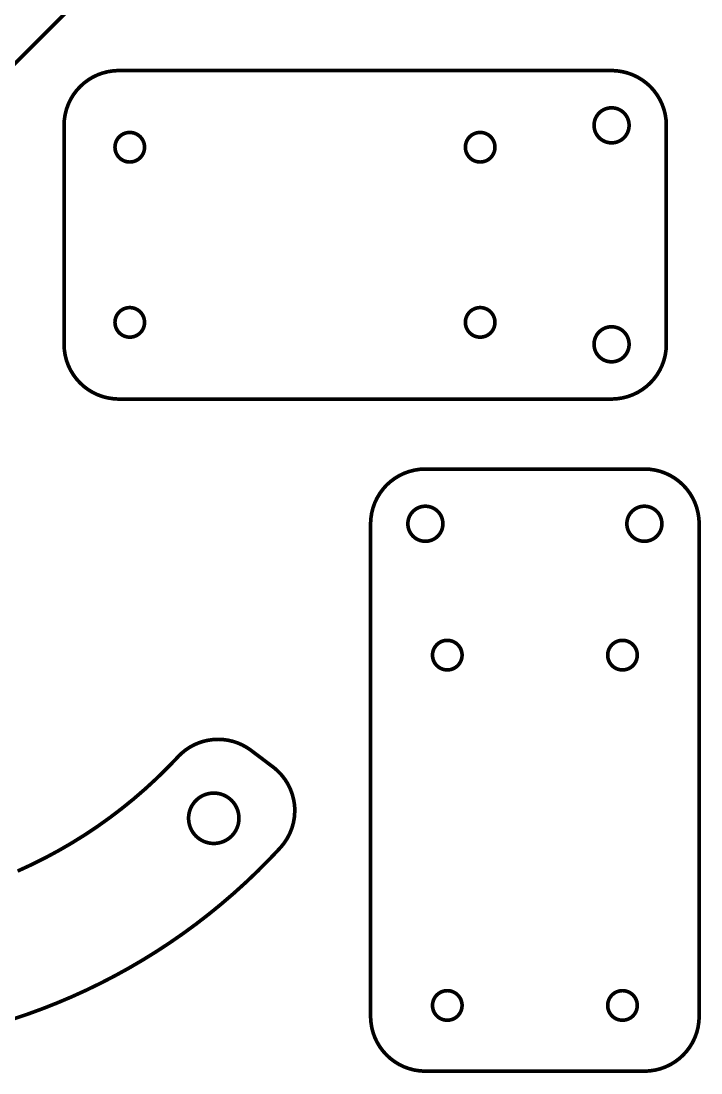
# Model space of a CAD drawing. Extents: x 0 to 130, y 0 to 178.
# Drawn here: x 62.1 to 124.2, y 0 to 96.1 of the extents above; entities that cross this region are included whole.
import ezdxf

# ---------------------------------------------------------------- set-up
doc = ezdxf.new("R2010")
doc.units = 0
doc.layers.get('0').update_dxf_attribs({"linetype": 'CONTINUOUS'})

msp = doc.modelspace()

# ---------------------------------------------------------------- linework, layer by layer
at = {"color": 0, "const_width": 0.33333}
for points in [[(58.7024, 89.381), (83.7024, 114.381)], [(61.7954, 18.4511), (63.0596, 19.0335), (64.3039, 19.6547), (65.5272, 20.3139), (66.7289, 21.0107), (67.9079, 21.7444), (69.0635, 22.5146), (70.1947, 23.3207), (71.3007, 24.1621), (72.3807, 25.0382), (73.4338, 25.9486), (74.4592, 26.8926), (75.4558, 27.8697), (76.1853, 28.6233), (76.4231, 28.8794), (76.504, 28.9665), (76.7632, 29.2129), (77.1272, 29.5081), (77.5122, 29.7646), (77.9151, 29.9821), (78.3332, 30.1606), (78.7635, 30.2996), (79.2032, 30.399), (79.6493, 30.4586), (80.0989, 30.4779), (80.5492, 30.4568), (80.9971, 30.395), (81.44, 30.2924), (81.8747, 30.1485), (82.2985, 29.9632), (82.7085, 29.7361), (83.0067, 29.5389), (83.1017, 29.4672), (85.1061, 27.9528), (85.2108, 27.8736), (85.5083, 27.6143), (85.8699, 27.2387), (86.1889, 26.8299), (86.4631, 26.3911), (86.6906, 25.9265), (86.8692, 25.4396), (86.9969, 24.9342), (87.0599, 24.5446), (87.0717, 24.4139), (87.0835, 24.2832), (87.0915, 23.8886), (87.0565, 23.3685), (86.9682, 22.8574), (86.8278, 22.3594), (86.6368, 21.8788), (86.3964, 21.4192), (86.1081, 20.9849), (85.8619, 20.6762), (85.7732, 20.5796), (85.5206, 20.3049), (84.7483, 19.4936), (83.6983, 18.4376), (82.6236, 17.4118), (81.525, 16.4165), (80.4033, 15.4521), (79.259, 14.5187), (78.0928, 13.6168), (76.9054, 12.7467), (75.6975, 11.9085), (74.4697, 11.1027), (73.2228, 10.3295), (71.9574, 9.58925), (70.6742, 8.88222), (69.3738, 8.20865), (68.0569, 7.5689), (66.7243, 6.96326), (65.3767, 6.39204), (64.0144, 5.85553), (62.6386, 5.35394), (61.2496, 4.88769)]]:
    msp.add_lwpolyline(points, dxfattribs=at)
at = {"color": 0}
for points in [[(58.7024, 89.381), (83.7024, 114.381)], [(61.7954, 18.4511), (63.0596, 19.0335), (64.3039, 19.6547), (65.5272, 20.3139), (66.7289, 21.0107), (67.9079, 21.7444), (69.0635, 22.5146), (70.1947, 23.3207), (71.3007, 24.1621), (72.3807, 25.0382), (73.4338, 25.9486), (74.4592, 26.8926), (75.4558, 27.8697), (76.1853, 28.6233), (76.4231, 28.8794), (76.504, 28.9665), (76.7632, 29.2129), (77.1272, 29.5081), (77.5122, 29.7646), (77.9151, 29.9821), (78.3332, 30.1606), (78.7635, 30.2996), (79.2032, 30.399), (79.6493, 30.4586), (80.0989, 30.4779), (80.5492, 30.4568), (80.9971, 30.395), (81.44, 30.2924), (81.8747, 30.1485), (82.2985, 29.9632), (82.7085, 29.7361), (83.0067, 29.5389), (83.1017, 29.4672), (85.1061, 27.9528), (85.2108, 27.8736), (85.5083, 27.6143), (85.8699, 27.2387), (86.1889, 26.8299), (86.4631, 26.3911), (86.6906, 25.9265), (86.8692, 25.4396), (86.9969, 24.9342), (87.0599, 24.5446), (87.0717, 24.4139), (87.0835, 24.2832), (87.0915, 23.8886), (87.0565, 23.3685), (86.9682, 22.8574), (86.8278, 22.3594), (86.6368, 21.8788), (86.3964, 21.4192), (86.1081, 20.9849), (85.8619, 20.6762), (85.7732, 20.5796), (85.5206, 20.3049), (84.7483, 19.4936), (83.6983, 18.4376), (82.6236, 17.4118), (81.525, 16.4165), (80.4033, 15.4521), (79.259, 14.5187), (78.0928, 13.6168), (76.9054, 12.7467), (75.6975, 11.9085), (74.4697, 11.1027), (73.2228, 10.3295), (71.9574, 9.58925), (70.6742, 8.88222), (69.3738, 8.20865), (68.0569, 7.5689), (66.7243, 6.96326), (65.3767, 6.39204), (64.0144, 5.85553), (62.6386, 5.35394), (61.2496, 4.88769)]]:
    msp.add_lwpolyline(points, dxfattribs=at)
at = {"color": 0, "const_width": 0.33333}
for points in [[(66.0232, 86.565), (66.0232, 86.6928), (66.0489, 87.0761), (66.1247, 87.5726), (66.2479, 88.0518), (66.4161, 88.5111), (66.6267, 88.9482), (66.8771, 89.3606), (67.1649, 89.7454), (67.4876, 90.1004), (67.8426, 90.4232), (68.2276, 90.7111), (68.6399, 90.9615), (69.0769, 91.1721), (69.5362, 91.3401), (70.0154, 91.4633), (70.5119, 91.5392), (70.8953, 91.565), (71.0232, 91.565), (116.023, 91.565), (116.147, 91.565), (116.517, 91.5406), (117.003, 91.4681), (117.477, 91.3489), (117.937, 91.1843), (118.378, 90.976), (118.797, 90.7249), (119.192, 90.4326), (119.471, 90.1879), (119.559, 90.1004), (119.646, 90.0132), (119.891, 89.7338), (120.183, 89.339), (120.434, 88.9194), (120.643, 88.4783), (120.807, 88.0192), (120.926, 87.545), (120.999, 87.0592), (121.023, 86.6885), (121.023, 86.565), (121.023, 66.5649), (121.023, 66.4371), (120.997, 66.0538), (120.922, 65.5572), (120.798, 65.0781), (120.63, 64.6187), (120.42, 64.1817), (120.169, 63.7693), (119.881, 63.3844), (119.559, 63.0294), (119.204, 62.7067), (118.819, 62.4189), (118.407, 62.1685), (117.969, 61.9578), (117.51, 61.7897), (117.031, 61.6665), (116.534, 61.5907), (116.151, 61.5649), (116.023, 61.5649), (71.0232, 61.5649), (70.8953, 61.5649), (70.5119, 61.5907), (70.0154, 61.6665), (69.5362, 61.7897), (69.0769, 61.9578), (68.6399, 62.1685), (68.2276, 62.4189), (67.8426, 62.7067), (67.4876, 63.0294), (67.1649, 63.3844), (66.8771, 63.7693), (66.6267, 64.1817), (66.4161, 64.6187), (66.2479, 65.0781), (66.1247, 65.5572), (66.0489, 66.0538), (66.0232, 66.4371), (66.0232, 66.5649), (66.0232, 86.565)], [(116.023, 88.165), (116.064, 88.165), (116.187, 88.1567), (116.346, 88.1325), (116.499, 88.0931), (116.646, 88.0392), (116.786, 87.9718), (116.918, 87.8917), (117.041, 87.7996), (117.155, 87.6964), (117.258, 87.5826), (117.35, 87.4596), (117.43, 87.3276), (117.498, 87.1878), (117.551, 87.0407), (117.591, 86.8874), (117.615, 86.7286), (117.623, 86.6058), (117.623, 86.565), (117.623, 86.524), (117.615, 86.4014), (117.591, 86.2425), (117.551, 86.0892), (117.498, 85.9422), (117.43, 85.8024), (117.35, 85.6704), (117.258, 85.5472), (117.155, 85.4335), (117.041, 85.3303), (116.918, 85.2382), (116.786, 85.1581), (116.646, 85.0907), (116.499, 85.0368), (116.346, 84.9975), (116.187, 84.9732), (116.064, 84.9649), (116.023, 84.9649), (115.982, 84.9649), (115.86, 84.9732), (115.701, 84.9975), (115.547, 85.0368), (115.4, 85.0907), (115.261, 85.1581), (115.129, 85.2382), (115.005, 85.3303), (114.892, 85.4335), (114.789, 85.5472), (114.696, 85.6704), (114.616, 85.8024), (114.549, 85.9422), (114.495, 86.0892), (114.456, 86.2425), (114.432, 86.4014), (114.423, 86.524), (114.423, 86.565), (114.423, 86.6058), (114.432, 86.7286), (114.456, 86.8874), (114.495, 87.0407), (114.549, 87.1878), (114.616, 87.3276), (114.696, 87.4596), (114.789, 87.5826), (114.892, 87.6964), (115.005, 87.7996), (115.129, 87.8917), (115.261, 87.9718), (115.4, 88.0392), (115.547, 88.0931), (115.701, 88.1325), (115.86, 88.1567), (115.982, 88.165), (116.023, 88.165)], [(72.0232, 85.915), (72.0576, 85.915), (72.1612, 85.9081), (72.2951, 85.8875), (72.4246, 85.8543), (72.5486, 85.8089), (72.6667, 85.7519), (72.7779, 85.6844), (72.8819, 85.6067), (72.9778, 85.5196), (73.0649, 85.4236), (73.1426, 85.3197), (73.2101, 85.2085), (73.2671, 85.0904), (73.3125, 84.9664), (73.3457, 84.8371), (73.3661, 84.7031), (73.3732, 84.5994), (73.3732, 84.565), (73.3732, 84.5304), (73.3661, 84.4269), (73.3457, 84.2929), (73.3125, 84.1635), (73.2671, 84.0394), (73.2101, 83.9214), (73.1426, 83.8101), (73.0649, 83.7063), (72.9778, 83.6104), (72.8819, 83.5232), (72.7779, 83.4454), (72.6667, 83.3779), (72.5486, 83.321), (72.4246, 83.2756), (72.2951, 83.2424), (72.1612, 83.2219), (72.0576, 83.2149), (72.0232, 83.2149), (71.9886, 83.2149), (71.8851, 83.2219), (71.7511, 83.2424), (71.6217, 83.2756), (71.4976, 83.321), (71.3797, 83.3779), (71.2683, 83.4454), (71.1644, 83.5232), (71.0685, 83.6104), (70.9814, 83.7063), (70.9037, 83.8101), (70.8361, 83.9214), (70.7793, 84.0394), (70.7339, 84.1635), (70.7006, 84.2929), (70.6801, 84.4269), (70.6732, 84.5304), (70.6732, 84.565), (70.6732, 84.5994), (70.6801, 84.7031), (70.7006, 84.8371), (70.7339, 84.9664), (70.7793, 85.0904), (70.8361, 85.2085), (70.9037, 85.3197), (70.9814, 85.4236), (71.0685, 85.5196), (71.1644, 85.6067), (71.2683, 85.6844), (71.3797, 85.7519), (71.4976, 85.8089), (71.6217, 85.8543), (71.7511, 85.8875), (71.8851, 85.9081), (71.9886, 85.915), (72.0232, 85.915)], [(104.023, 85.915), (104.058, 85.915), (104.161, 85.9081), (104.295, 85.8875), (104.425, 85.8543), (104.549, 85.8089), (104.667, 85.7519), (104.778, 85.6844), (104.882, 85.6067), (104.978, 85.5196), (105.065, 85.4236), (105.143, 85.3197), (105.21, 85.2085), (105.267, 85.0904), (105.313, 84.9664), (105.346, 84.8371), (105.366, 84.7031), (105.373, 84.5994), (105.373, 84.565), (105.373, 84.5304), (105.366, 84.4269), (105.346, 84.2929), (105.313, 84.1635), (105.267, 84.0394), (105.21, 83.9214), (105.143, 83.8101), (105.065, 83.7063), (104.978, 83.6104), (104.882, 83.5232), (104.778, 83.4454), (104.667, 83.3779), (104.549, 83.321), (104.425, 83.2756), (104.295, 83.2424), (104.161, 83.2219), (104.058, 83.2149), (104.023, 83.2149), (103.989, 83.2149), (103.885, 83.2219), (103.751, 83.2424), (103.622, 83.2756), (103.498, 83.321), (103.38, 83.3779), (103.268, 83.4454), (103.164, 83.5232), (103.069, 83.6104), (102.981, 83.7063), (102.904, 83.8101), (102.836, 83.9214), (102.779, 84.0394), (102.734, 84.1635), (102.701, 84.2929), (102.68, 84.4269), (102.673, 84.5304), (102.673, 84.565), (102.673, 84.5994), (102.68, 84.7031), (102.701, 84.8371), (102.734, 84.9664), (102.779, 85.0904), (102.836, 85.2085), (102.904, 85.3197), (102.981, 85.4236), (103.069, 85.5196), (103.164, 85.6067), (103.268, 85.6844), (103.38, 85.7519), (103.498, 85.8089), (103.622, 85.8543), (103.751, 85.8875), (103.885, 85.9081), (103.989, 85.915), (104.023, 85.915)], [(72.0232, 69.9149), (72.0576, 69.9149), (72.1612, 69.9079), (72.2951, 69.8875), (72.4246, 69.8542), (72.5486, 69.8088), (72.6667, 69.7519), (72.7779, 69.6843), (72.8819, 69.6067), (72.9778, 69.5196), (73.0649, 69.4236), (73.1426, 69.3197), (73.2101, 69.2083), (73.2671, 69.0904), (73.3125, 68.9664), (73.3457, 68.8369), (73.3661, 68.7029), (73.3732, 68.5994), (73.3732, 68.5649), (73.3732, 68.5304), (73.3661, 68.4268), (73.3457, 68.2929), (73.3125, 68.1635), (73.2671, 68.0394), (73.2101, 67.9214), (73.1426, 67.8101), (73.0649, 67.7063), (72.9778, 67.6104), (72.8819, 67.5232), (72.7779, 67.4454), (72.6667, 67.3779), (72.5486, 67.321), (72.4246, 67.2756), (72.2951, 67.2424), (72.1612, 67.2219), (72.0576, 67.2149), (72.0232, 67.2149), (71.9886, 67.2149), (71.8851, 67.2219), (71.7511, 67.2424), (71.6217, 67.2756), (71.4976, 67.321), (71.3797, 67.3779), (71.2683, 67.4454), (71.1644, 67.5232), (71.0685, 67.6104), (70.9814, 67.7063), (70.9037, 67.8101), (70.8361, 67.9214), (70.7793, 68.0394), (70.7339, 68.1635), (70.7006, 68.2929), (70.6801, 68.4268), (70.6732, 68.5304), (70.6732, 68.5649), (70.6732, 68.5994), (70.6801, 68.7029), (70.7006, 68.8369), (70.7339, 68.9664), (70.7793, 69.0904), (70.8361, 69.2083), (70.9037, 69.3197), (70.9814, 69.4236), (71.0685, 69.5196), (71.1644, 69.6067), (71.2683, 69.6843), (71.3797, 69.7519), (71.4976, 69.8088), (71.6217, 69.8542), (71.7511, 69.8875), (71.8851, 69.9079), (71.9886, 69.9149), (72.0232, 69.9149)], [(104.023, 69.9149), (104.058, 69.9149), (104.161, 69.9079), (104.295, 69.8875), (104.425, 69.8542), (104.549, 69.8088), (104.667, 69.7519), (104.778, 69.6843), (104.882, 69.6067), (104.978, 69.5196), (105.065, 69.4236), (105.143, 69.3197), (105.21, 69.2083), (105.267, 69.0904), (105.313, 68.9664), (105.346, 68.8369), (105.366, 68.7029), (105.373, 68.5994), (105.373, 68.5649), (105.373, 68.5304), (105.366, 68.4268), (105.346, 68.2929), (105.313, 68.1635), (105.267, 68.0394), (105.21, 67.9214), (105.143, 67.8101), (105.065, 67.7063), (104.978, 67.6104), (104.882, 67.5232), (104.778, 67.4454), (104.667, 67.3779), (104.549, 67.321), (104.425, 67.2756), (104.295, 67.2424), (104.161, 67.2219), (104.058, 67.2149), (104.023, 67.2149), (103.989, 67.2149), (103.885, 67.2219), (103.751, 67.2424), (103.622, 67.2756), (103.498, 67.321), (103.38, 67.3779), (103.268, 67.4454), (103.164, 67.5232), (103.069, 67.6104), (102.981, 67.7063), (102.904, 67.8101), (102.836, 67.9214), (102.779, 68.0394), (102.734, 68.1635), (102.701, 68.2929), (102.68, 68.4268), (102.673, 68.5304), (102.673, 68.5649), (102.673, 68.5994), (102.68, 68.7029), (102.701, 68.8369), (102.734, 68.9664), (102.779, 69.0904), (102.836, 69.2083), (102.904, 69.3197), (102.981, 69.4236), (103.069, 69.5196), (103.164, 69.6067), (103.268, 69.6843), (103.38, 69.7519), (103.498, 69.8088), (103.622, 69.8542), (103.751, 69.8875), (103.885, 69.9079), (103.989, 69.9149), (104.023, 69.9149)], [(116.023, 68.1649), (116.064, 68.1649), (116.187, 68.1567), (116.346, 68.1324), (116.499, 68.0931), (116.646, 68.0392), (116.786, 67.9718), (116.918, 67.8917), (117.041, 67.7996), (117.155, 67.6962), (117.258, 67.5826), (117.35, 67.4594), (117.43, 67.3276), (117.498, 67.1878), (117.551, 67.0407), (117.591, 66.8874), (117.615, 66.7285), (117.623, 66.6058), (117.623, 66.5649), (117.623, 66.524), (117.615, 66.4013), (117.591, 66.2425), (117.551, 66.0892), (117.498, 65.9421), (117.43, 65.8024), (117.35, 65.6704), (117.258, 65.5472), (117.155, 65.4335), (117.041, 65.3303), (116.918, 65.2382), (116.786, 65.1581), (116.646, 65.0907), (116.499, 65.0368), (116.346, 64.9975), (116.187, 64.9732), (116.064, 64.9649), (116.023, 64.9649), (115.982, 64.9649), (115.86, 64.9732), (115.701, 64.9975), (115.547, 65.0368), (115.4, 65.0907), (115.261, 65.1581), (115.129, 65.2382), (115.005, 65.3303), (114.892, 65.4335), (114.789, 65.5472), (114.696, 65.6704), (114.616, 65.8024), (114.549, 65.9421), (114.495, 66.0892), (114.456, 66.2425), (114.432, 66.4013), (114.423, 66.524), (114.423, 66.5649), (114.423, 66.6058), (114.432, 66.7285), (114.456, 66.8874), (114.495, 67.0407), (114.549, 67.1878), (114.616, 67.3276), (114.696, 67.4594), (114.789, 67.5826), (114.892, 67.6962), (115.005, 67.7996), (115.129, 67.8917), (115.261, 67.9718), (115.4, 68.0392), (115.547, 68.0931), (115.701, 68.1324), (115.86, 68.1567), (115.982, 68.1649), (116.023, 68.1649)], [(99.02, 0.16922), (98.8922, 0.16922), (98.5087, 0.19504), (98.0124, 0.27083), (97.5332, 0.39404), (97.0738, 0.56217), (96.6367, 0.77273), (96.2244, 1.02317), (95.8396, 1.31103), (95.4844, 1.63374), (95.1618, 1.98876), (94.8739, 2.37369), (94.6235, 2.78597), (94.4129, 3.22304), (94.2449, 3.6824), (94.1215, 4.16157), (94.0458, 4.65804), (94.02, 5.04144), (94.02, 5.16922), (94.02, 50.1693), (94.02, 50.2929), (94.0444, 50.6635), (94.1169, 51.1493), (94.2361, 51.6235), (94.4006, 52.0828), (94.609, 52.5237), (94.8601, 52.9433), (95.1524, 53.3381), (95.3971, 53.6175), (95.4844, 53.7049), (95.5718, 53.7922), (95.8513, 54.0369), (96.246, 54.3293), (96.6656, 54.5803), (97.1067, 54.7888), (97.5658, 54.9532), (98.04, 55.0724), (98.5258, 55.1449), (98.8964, 55.1693), (99.02, 55.1693), (119.02, 55.1693), (119.148, 55.1693), (119.531, 55.1436), (120.028, 55.0678), (120.507, 54.9446), (120.966, 54.7764), (121.403, 54.5658), (121.816, 54.3154), (122.201, 54.0275), (122.556, 53.7049), (122.878, 53.3499), (123.166, 52.9649), (123.417, 52.5526), (123.627, 52.1156), (123.795, 51.6563), (123.918, 51.1771), (123.994, 50.6806), (124.02, 50.2971), (124.02, 50.1693), (124.02, 5.16922), (124.02, 5.04144), (123.994, 4.65804), (123.918, 4.16157), (123.795, 3.6824), (123.627, 3.22304), (123.417, 2.78597), (123.166, 2.37369), (122.878, 1.98876), (122.556, 1.63374), (122.201, 1.31103), (121.816, 1.02317), (121.403, 0.77273), (120.966, 0.56217), (120.507, 0.39404), (120.028, 0.27083), (119.531, 0.19504), (119.148, 0.16922), (119.02, 0.16922), (99.02, 0.16922)], [(97.42, 50.1693), (97.42, 50.2103), (97.4283, 50.3329), (97.4525, 50.4918), (97.4919, 50.6451), (97.5457, 50.7922), (97.6131, 50.9319), (97.6932, 51.0639), (97.7854, 51.1871), (97.8886, 51.3007), (98.0022, 51.404), (98.1254, 51.4961), (98.2574, 51.5763), (98.3972, 51.6436), (98.5442, 51.6974), (98.6975, 51.7368), (98.8564, 51.7611), (98.9792, 51.7693), (99.02, 51.7693), (99.0608, 51.7693), (99.1836, 51.7611), (99.3425, 51.7368), (99.4958, 51.6974), (99.6428, 51.6436), (99.7826, 51.5763), (99.9146, 51.4961), (100.038, 51.404), (100.151, 51.3007), (100.255, 51.1871), (100.347, 51.0639), (100.427, 50.9319), (100.494, 50.7922), (100.548, 50.6451), (100.587, 50.4918), (100.612, 50.3329), (100.62, 50.2103), (100.62, 50.1693), (100.62, 50.1285), (100.612, 50.0057), (100.587, 49.8469), (100.548, 49.6935), (100.494, 49.5465), (100.427, 49.4067), (100.347, 49.2747), (100.255, 49.1515), (100.151, 49.0379), (100.038, 48.9347), (99.9146, 48.8425), (99.7826, 48.7624), (99.6428, 48.695), (99.4958, 48.6412), (99.3425, 48.6018), (99.1836, 48.5776), (99.0608, 48.5693), (99.02, 48.5693), (98.9792, 48.5693), (98.8564, 48.5776), (98.6975, 48.6018), (98.5442, 48.6412), (98.3972, 48.695), (98.2574, 48.7624), (98.1254, 48.8425), (98.0022, 48.9347), (97.8886, 49.0379), (97.7854, 49.1515), (97.6932, 49.2747), (97.6131, 49.4067), (97.5457, 49.5465), (97.4919, 49.6935), (97.4525, 49.8469), (97.4283, 50.0057), (97.42, 50.1285), (97.42, 50.1693)], [(117.42, 50.1693), (117.42, 50.2103), (117.428, 50.3329), (117.453, 50.4918), (117.492, 50.6451), (117.546, 50.7922), (117.613, 50.9319), (117.693, 51.0639), (117.785, 51.1871), (117.889, 51.3007), (118.002, 51.404), (118.126, 51.4961), (118.257, 51.5763), (118.397, 51.6436), (118.544, 51.6974), (118.698, 51.7368), (118.856, 51.7611), (118.979, 51.7693), (119.02, 51.7693), (119.061, 51.7693), (119.184, 51.7611), (119.343, 51.7368), (119.496, 51.6974), (119.643, 51.6436), (119.783, 51.5763), (119.915, 51.4961), (120.038, 51.404), (120.151, 51.3007), (120.255, 51.1871), (120.347, 51.0639), (120.427, 50.9319), (120.494, 50.7922), (120.548, 50.6451), (120.587, 50.4918), (120.612, 50.3329), (120.62, 50.2103), (120.62, 50.1693), (120.62, 50.1285), (120.612, 50.0057), (120.587, 49.8469), (120.548, 49.6935), (120.494, 49.5465), (120.427, 49.4067), (120.347, 49.2747), (120.255, 49.1515), (120.151, 49.0379), (120.038, 48.9347), (119.915, 48.8425), (119.783, 48.7624), (119.643, 48.695), (119.496, 48.6412), (119.343, 48.6018), (119.184, 48.5776), (119.061, 48.5693), (119.02, 48.5693), (118.979, 48.5693), (118.856, 48.5776), (118.698, 48.6018), (118.544, 48.6412), (118.397, 48.695), (118.257, 48.7624), (118.126, 48.8425), (118.002, 48.9347), (117.889, 49.0379), (117.785, 49.1515), (117.693, 49.2747), (117.613, 49.4067), (117.546, 49.5465), (117.492, 49.6935), (117.453, 49.8469), (117.428, 50.0057), (117.42, 50.1285), (117.42, 50.1693)], [(99.67, 38.1693), (99.67, 38.2039), (99.6769, 38.3074), (99.6974, 38.4414), (99.7307, 38.5707), (99.7761, 38.6947), (99.8329, 38.8128), (99.9006, 38.9242), (99.9783, 39.0281), (100.065, 39.1239), (100.161, 39.2111), (100.265, 39.2888), (100.377, 39.3564), (100.495, 39.4132), (100.619, 39.4586), (100.748, 39.4919), (100.882, 39.5124), (100.986, 39.5193), (101.02, 39.5193), (101.055, 39.5193), (101.158, 39.5124), (101.292, 39.4919), (101.422, 39.4586), (101.546, 39.4132), (101.663, 39.3564), (101.775, 39.2888), (101.879, 39.2111), (101.975, 39.1239), (102.062, 39.0281), (102.139, 38.9242), (102.207, 38.8128), (102.264, 38.6947), (102.309, 38.5707), (102.343, 38.4414), (102.363, 38.3074), (102.37, 38.2039), (102.37, 38.1693), (102.37, 38.1347), (102.363, 38.0313), (102.343, 37.8972), (102.309, 37.7679), (102.264, 37.6439), (102.207, 37.5258), (102.139, 37.4144), (102.062, 37.3106), (101.975, 37.2147), (101.879, 37.1276), (101.775, 37.0499), (101.663, 36.9822), (101.546, 36.9254), (101.422, 36.88), (101.292, 36.8467), (101.158, 36.8263), (101.055, 36.8193), (101.02, 36.8193), (100.986, 36.8193), (100.882, 36.8263), (100.748, 36.8467), (100.619, 36.88), (100.495, 36.9254), (100.377, 36.9822), (100.265, 37.0499), (100.161, 37.1276), (100.065, 37.2147), (99.9783, 37.3106), (99.9006, 37.4144), (99.8329, 37.5258), (99.7761, 37.6439), (99.7307, 37.7679), (99.6974, 37.8972), (99.6769, 38.0313), (99.67, 38.1347), (99.67, 38.1693)], [(115.67, 38.1693), (115.67, 38.2039), (115.677, 38.3074), (115.697, 38.4414), (115.731, 38.5707), (115.776, 38.6947), (115.833, 38.8128), (115.901, 38.9242), (115.978, 39.0281), (116.065, 39.1239), (116.161, 39.2111), (116.265, 39.2888), (116.377, 39.3564), (116.495, 39.4132), (116.619, 39.4586), (116.748, 39.4919), (116.882, 39.5124), (116.986, 39.5193), (117.02, 39.5193), (117.055, 39.5193), (117.158, 39.5124), (117.292, 39.4919), (117.422, 39.4586), (117.546, 39.4132), (117.663, 39.3564), (117.775, 39.2888), (117.879, 39.2111), (117.975, 39.1239), (118.062, 39.0281), (118.139, 38.9242), (118.207, 38.8128), (118.264, 38.6947), (118.309, 38.5707), (118.343, 38.4414), (118.363, 38.3074), (118.37, 38.2039), (118.37, 38.1693), (118.37, 38.1347), (118.363, 38.0313), (118.343, 37.8972), (118.309, 37.7679), (118.264, 37.6439), (118.207, 37.5258), (118.139, 37.4144), (118.062, 37.3106), (117.975, 37.2147), (117.879, 37.1276), (117.775, 37.0499), (117.663, 36.9822), (117.546, 36.9254), (117.422, 36.88), (117.292, 36.8467), (117.158, 36.8263), (117.055, 36.8193), (117.02, 36.8193), (116.986, 36.8193), (116.882, 36.8263), (116.748, 36.8467), (116.619, 36.88), (116.495, 36.9254), (116.377, 36.9822), (116.265, 37.0499), (116.161, 37.1276), (116.065, 37.2147), (115.978, 37.3106), (115.901, 37.4144), (115.833, 37.5258), (115.776, 37.6439), (115.731, 37.7679), (115.697, 37.8972), (115.677, 38.0313), (115.67, 38.1347), (115.67, 38.1693)], [(81.9943, 23.2683), (81.9943, 23.2096), (81.9824, 23.0332), (81.9475, 22.8049), (81.8908, 22.5843), (81.8135, 22.3731), (81.7167, 22.1719), (81.6014, 21.9824), (81.469, 21.8053), (81.3207, 21.6419), (81.1572, 21.4935), (80.9803, 21.3611), (80.7906, 21.2458), (80.5896, 21.149), (80.3782, 21.0717), (80.1578, 21.015), (79.9294, 20.9801), (79.7531, 20.9682), (79.6943, 20.9682), (79.6354, 20.9682), (79.459, 20.9801), (79.2307, 21.015), (79.0103, 21.0717), (78.799, 21.149), (78.5979, 21.2458), (78.4083, 21.3611), (78.2312, 21.4935), (78.0679, 21.6419), (77.9194, 21.8053), (77.7871, 21.9824), (77.6719, 22.1719), (77.575, 22.3731), (77.4976, 22.5843), (77.441, 22.8049), (77.4061, 23.0332), (77.3943, 23.2096), (77.3943, 23.2683), (77.3943, 23.3271), (77.4061, 23.5035), (77.441, 23.7318), (77.4976, 23.9522), (77.575, 24.1636), (77.6719, 24.3646), (77.7871, 24.5543), (77.9194, 24.7313), (78.0679, 24.8946), (78.2312, 25.0431), (78.4083, 25.1754), (78.5979, 25.2907), (78.799, 25.3875), (79.0103, 25.4649), (79.2307, 25.5215), (79.459, 25.5564), (79.6354, 25.5682), (79.6943, 25.5682), (79.7531, 25.5682), (79.9294, 25.5564), (80.1578, 25.5215), (80.3782, 25.4649), (80.5896, 25.3875), (80.7906, 25.2907), (80.9803, 25.1754), (81.1572, 25.0431), (81.3207, 24.8946), (81.469, 24.7313), (81.6014, 24.5543), (81.7167, 24.3646), (81.8135, 24.1636), (81.8908, 23.9522), (81.9475, 23.7318), (81.9824, 23.5035), (81.9943, 23.3271), (81.9943, 23.2683)], [(99.67, 6.16922), (99.67, 6.20378), (99.6769, 6.30729), (99.6974, 6.44129), (99.7307, 6.57069), (99.7761, 6.69472), (99.8329, 6.81278), (99.9006, 6.92404), (99.9783, 7.028), (100.065, 7.12386), (100.161, 7.21099), (100.265, 7.28874), (100.377, 7.35633), (100.495, 7.41319), (100.619, 7.45861), (100.748, 7.49186), (100.882, 7.51232), (100.986, 7.51926), (101.02, 7.51926), (101.055, 7.51926), (101.158, 7.51232), (101.292, 7.49186), (101.422, 7.45861), (101.546, 7.41319), (101.663, 7.35633), (101.775, 7.28874), (101.879, 7.21099), (101.975, 7.12386), (102.062, 7.028), (102.139, 6.92404), (102.207, 6.81278), (102.264, 6.69472), (102.309, 6.57069), (102.343, 6.44129), (102.363, 6.30729), (102.37, 6.20378), (102.37, 6.16922), (102.37, 6.13471), (102.363, 6.03119), (102.343, 5.89719), (102.309, 5.76779), (102.264, 5.64378), (102.207, 5.52576), (102.139, 5.41444), (102.062, 5.31054), (101.975, 5.21468), (101.879, 5.12756), (101.775, 5.04981), (101.663, 4.98221), (101.546, 4.92535), (101.422, 4.87993), (101.292, 4.84668), (101.158, 4.82622), (101.055, 4.81922), (101.02, 4.81922), (100.986, 4.81922), (100.882, 4.82622), (100.748, 4.84668), (100.619, 4.87993), (100.495, 4.92535), (100.377, 4.98221), (100.265, 5.04981), (100.161, 5.12756), (100.065, 5.21468), (99.9783, 5.31054), (99.9006, 5.41444), (99.8329, 5.52576), (99.7761, 5.64378), (99.7307, 5.76779), (99.6974, 5.89719), (99.6769, 6.03119), (99.67, 6.13471), (99.67, 6.16922)], [(115.67, 6.16922), (115.67, 6.20378), (115.677, 6.30729), (115.697, 6.44129), (115.731, 6.57069), (115.776, 6.69472), (115.833, 6.81278), (115.901, 6.92404), (115.978, 7.028), (116.065, 7.12386), (116.161, 7.21099), (116.265, 7.28874), (116.377, 7.35633), (116.495, 7.41319), (116.619, 7.45861), (116.748, 7.49186), (116.882, 7.51232), (116.986, 7.51926), (117.02, 7.51926), (117.055, 7.51926), (117.158, 7.51232), (117.292, 7.49186), (117.422, 7.45861), (117.546, 7.41319), (117.663, 7.35633), (117.775, 7.28874), (117.879, 7.21099), (117.975, 7.12386), (118.062, 7.028), (118.139, 6.92404), (118.207, 6.81278), (118.264, 6.69472), (118.309, 6.57069), (118.343, 6.44129), (118.363, 6.30729), (118.37, 6.20378), (118.37, 6.16922), (118.37, 6.13471), (118.363, 6.03119), (118.343, 5.89719), (118.309, 5.76779), (118.264, 5.64378), (118.207, 5.52576), (118.139, 5.41444), (118.062, 5.31054), (117.975, 5.21468), (117.879, 5.12756), (117.775, 5.04981), (117.663, 4.98221), (117.546, 4.92535), (117.422, 4.87993), (117.292, 4.84668), (117.158, 4.82622), (117.055, 4.81922), (117.02, 4.81922), (116.986, 4.81922), (116.882, 4.82622), (116.748, 4.84668), (116.619, 4.87993), (116.495, 4.92535), (116.377, 4.98221), (116.265, 5.04981), (116.161, 5.12756), (116.065, 5.21468), (115.978, 5.31054), (115.901, 5.41444), (115.833, 5.52576), (115.776, 5.64378), (115.731, 5.76779), (115.697, 5.89719), (115.677, 6.03119), (115.67, 6.13471), (115.67, 6.16922)]]:
    msp.add_lwpolyline(points, close=True, dxfattribs=at)
at = {"color": 0}
for points in [[(66.0232, 86.565), (66.0232, 86.6928), (66.0489, 87.0761), (66.1247, 87.5726), (66.2479, 88.0518), (66.4161, 88.5111), (66.6267, 88.9482), (66.8771, 89.3606), (67.1649, 89.7454), (67.4876, 90.1004), (67.8426, 90.4232), (68.2276, 90.7111), (68.6399, 90.9615), (69.0769, 91.1721), (69.5362, 91.3401), (70.0154, 91.4633), (70.5119, 91.5392), (70.8953, 91.565), (71.0232, 91.565), (116.023, 91.565), (116.147, 91.565), (116.517, 91.5406), (117.003, 91.4681), (117.477, 91.3489), (117.937, 91.1843), (118.378, 90.976), (118.797, 90.7249), (119.192, 90.4326), (119.471, 90.1879), (119.559, 90.1004), (119.646, 90.0132), (119.891, 89.7338), (120.183, 89.339), (120.434, 88.9194), (120.643, 88.4783), (120.807, 88.0192), (120.926, 87.545), (120.999, 87.0592), (121.023, 86.6885), (121.023, 86.565), (121.023, 66.5649), (121.023, 66.4371), (120.997, 66.0538), (120.922, 65.5572), (120.798, 65.0781), (120.63, 64.6187), (120.42, 64.1817), (120.169, 63.7693), (119.881, 63.3844), (119.559, 63.0294), (119.204, 62.7067), (118.819, 62.4189), (118.407, 62.1685), (117.969, 61.9578), (117.51, 61.7897), (117.031, 61.6665), (116.534, 61.5907), (116.151, 61.5649), (116.023, 61.5649), (71.0232, 61.5649), (70.8953, 61.5649), (70.5119, 61.5907), (70.0154, 61.6665), (69.5362, 61.7897), (69.0769, 61.9578), (68.6399, 62.1685), (68.2276, 62.4189), (67.8426, 62.7067), (67.4876, 63.0294), (67.1649, 63.3844), (66.8771, 63.7693), (66.6267, 64.1817), (66.4161, 64.6187), (66.2479, 65.0781), (66.1247, 65.5572), (66.0489, 66.0538), (66.0232, 66.4371), (66.0232, 66.5649), (66.0232, 86.565)], [(116.023, 88.165), (116.064, 88.165), (116.187, 88.1567), (116.346, 88.1325), (116.499, 88.0931), (116.646, 88.0392), (116.786, 87.9718), (116.918, 87.8917), (117.041, 87.7996), (117.155, 87.6964), (117.258, 87.5826), (117.35, 87.4596), (117.43, 87.3276), (117.498, 87.1878), (117.551, 87.0407), (117.591, 86.8874), (117.615, 86.7286), (117.623, 86.6058), (117.623, 86.565), (117.623, 86.524), (117.615, 86.4014), (117.591, 86.2425), (117.551, 86.0892), (117.498, 85.9422), (117.43, 85.8024), (117.35, 85.6704), (117.258, 85.5472), (117.155, 85.4335), (117.041, 85.3303), (116.918, 85.2382), (116.786, 85.1581), (116.646, 85.0907), (116.499, 85.0368), (116.346, 84.9975), (116.187, 84.9732), (116.064, 84.9649), (116.023, 84.9649), (115.982, 84.9649), (115.86, 84.9732), (115.701, 84.9975), (115.547, 85.0368), (115.4, 85.0907), (115.261, 85.1581), (115.129, 85.2382), (115.005, 85.3303), (114.892, 85.4335), (114.789, 85.5472), (114.696, 85.6704), (114.616, 85.8024), (114.549, 85.9422), (114.495, 86.0892), (114.456, 86.2425), (114.432, 86.4014), (114.423, 86.524), (114.423, 86.565), (114.423, 86.6058), (114.432, 86.7286), (114.456, 86.8874), (114.495, 87.0407), (114.549, 87.1878), (114.616, 87.3276), (114.696, 87.4596), (114.789, 87.5826), (114.892, 87.6964), (115.005, 87.7996), (115.129, 87.8917), (115.261, 87.9718), (115.4, 88.0392), (115.547, 88.0931), (115.701, 88.1325), (115.86, 88.1567), (115.982, 88.165), (116.023, 88.165)], [(72.0232, 85.915), (72.0576, 85.915), (72.1612, 85.9081), (72.2951, 85.8875), (72.4246, 85.8543), (72.5486, 85.8089), (72.6667, 85.7519), (72.7779, 85.6844), (72.8819, 85.6067), (72.9778, 85.5196), (73.0649, 85.4236), (73.1426, 85.3197), (73.2101, 85.2085), (73.2671, 85.0904), (73.3125, 84.9664), (73.3457, 84.8371), (73.3661, 84.7031), (73.3732, 84.5994), (73.3732, 84.565), (73.3732, 84.5304), (73.3661, 84.4269), (73.3457, 84.2929), (73.3125, 84.1635), (73.2671, 84.0394), (73.2101, 83.9214), (73.1426, 83.8101), (73.0649, 83.7063), (72.9778, 83.6104), (72.8819, 83.5232), (72.7779, 83.4454), (72.6667, 83.3779), (72.5486, 83.321), (72.4246, 83.2756), (72.2951, 83.2424), (72.1612, 83.2219), (72.0576, 83.2149), (72.0232, 83.2149), (71.9886, 83.2149), (71.8851, 83.2219), (71.7511, 83.2424), (71.6217, 83.2756), (71.4976, 83.321), (71.3797, 83.3779), (71.2683, 83.4454), (71.1644, 83.5232), (71.0685, 83.6104), (70.9814, 83.7063), (70.9037, 83.8101), (70.8361, 83.9214), (70.7793, 84.0394), (70.7339, 84.1635), (70.7006, 84.2929), (70.6801, 84.4269), (70.6732, 84.5304), (70.6732, 84.565), (70.6732, 84.5994), (70.6801, 84.7031), (70.7006, 84.8371), (70.7339, 84.9664), (70.7793, 85.0904), (70.8361, 85.2085), (70.9037, 85.3197), (70.9814, 85.4236), (71.0685, 85.5196), (71.1644, 85.6067), (71.2683, 85.6844), (71.3797, 85.7519), (71.4976, 85.8089), (71.6217, 85.8543), (71.7511, 85.8875), (71.8851, 85.9081), (71.9886, 85.915), (72.0232, 85.915)], [(104.023, 85.915), (104.058, 85.915), (104.161, 85.9081), (104.295, 85.8875), (104.425, 85.8543), (104.549, 85.8089), (104.667, 85.7519), (104.778, 85.6844), (104.882, 85.6067), (104.978, 85.5196), (105.065, 85.4236), (105.143, 85.3197), (105.21, 85.2085), (105.267, 85.0904), (105.313, 84.9664), (105.346, 84.8371), (105.366, 84.7031), (105.373, 84.5994), (105.373, 84.565), (105.373, 84.5304), (105.366, 84.4269), (105.346, 84.2929), (105.313, 84.1635), (105.267, 84.0394), (105.21, 83.9214), (105.143, 83.8101), (105.065, 83.7063), (104.978, 83.6104), (104.882, 83.5232), (104.778, 83.4454), (104.667, 83.3779), (104.549, 83.321), (104.425, 83.2756), (104.295, 83.2424), (104.161, 83.2219), (104.058, 83.2149), (104.023, 83.2149), (103.989, 83.2149), (103.885, 83.2219), (103.751, 83.2424), (103.622, 83.2756), (103.498, 83.321), (103.38, 83.3779), (103.268, 83.4454), (103.164, 83.5232), (103.069, 83.6104), (102.981, 83.7063), (102.904, 83.8101), (102.836, 83.9214), (102.779, 84.0394), (102.734, 84.1635), (102.701, 84.2929), (102.68, 84.4269), (102.673, 84.5304), (102.673, 84.565), (102.673, 84.5994), (102.68, 84.7031), (102.701, 84.8371), (102.734, 84.9664), (102.779, 85.0904), (102.836, 85.2085), (102.904, 85.3197), (102.981, 85.4236), (103.069, 85.5196), (103.164, 85.6067), (103.268, 85.6844), (103.38, 85.7519), (103.498, 85.8089), (103.622, 85.8543), (103.751, 85.8875), (103.885, 85.9081), (103.989, 85.915), (104.023, 85.915)], [(72.0232, 69.9149), (72.0576, 69.9149), (72.1612, 69.9079), (72.2951, 69.8875), (72.4246, 69.8542), (72.5486, 69.8088), (72.6667, 69.7519), (72.7779, 69.6843), (72.8819, 69.6067), (72.9778, 69.5196), (73.0649, 69.4236), (73.1426, 69.3197), (73.2101, 69.2083), (73.2671, 69.0904), (73.3125, 68.9664), (73.3457, 68.8369), (73.3661, 68.7029), (73.3732, 68.5994), (73.3732, 68.5649), (73.3732, 68.5304), (73.3661, 68.4268), (73.3457, 68.2929), (73.3125, 68.1635), (73.2671, 68.0394), (73.2101, 67.9214), (73.1426, 67.8101), (73.0649, 67.7063), (72.9778, 67.6104), (72.8819, 67.5232), (72.7779, 67.4454), (72.6667, 67.3779), (72.5486, 67.321), (72.4246, 67.2756), (72.2951, 67.2424), (72.1612, 67.2219), (72.0576, 67.2149), (72.0232, 67.2149), (71.9886, 67.2149), (71.8851, 67.2219), (71.7511, 67.2424), (71.6217, 67.2756), (71.4976, 67.321), (71.3797, 67.3779), (71.2683, 67.4454), (71.1644, 67.5232), (71.0685, 67.6104), (70.9814, 67.7063), (70.9037, 67.8101), (70.8361, 67.9214), (70.7793, 68.0394), (70.7339, 68.1635), (70.7006, 68.2929), (70.6801, 68.4268), (70.6732, 68.5304), (70.6732, 68.5649), (70.6732, 68.5994), (70.6801, 68.7029), (70.7006, 68.8369), (70.7339, 68.9664), (70.7793, 69.0904), (70.8361, 69.2083), (70.9037, 69.3197), (70.9814, 69.4236), (71.0685, 69.5196), (71.1644, 69.6067), (71.2683, 69.6843), (71.3797, 69.7519), (71.4976, 69.8088), (71.6217, 69.8542), (71.7511, 69.8875), (71.8851, 69.9079), (71.9886, 69.9149), (72.0232, 69.9149)], [(104.023, 69.9149), (104.058, 69.9149), (104.161, 69.9079), (104.295, 69.8875), (104.425, 69.8542), (104.549, 69.8088), (104.667, 69.7519), (104.778, 69.6843), (104.882, 69.6067), (104.978, 69.5196), (105.065, 69.4236), (105.143, 69.3197), (105.21, 69.2083), (105.267, 69.0904), (105.313, 68.9664), (105.346, 68.8369), (105.366, 68.7029), (105.373, 68.5994), (105.373, 68.5649), (105.373, 68.5304), (105.366, 68.4268), (105.346, 68.2929), (105.313, 68.1635), (105.267, 68.0394), (105.21, 67.9214), (105.143, 67.8101), (105.065, 67.7063), (104.978, 67.6104), (104.882, 67.5232), (104.778, 67.4454), (104.667, 67.3779), (104.549, 67.321), (104.425, 67.2756), (104.295, 67.2424), (104.161, 67.2219), (104.058, 67.2149), (104.023, 67.2149), (103.989, 67.2149), (103.885, 67.2219), (103.751, 67.2424), (103.622, 67.2756), (103.498, 67.321), (103.38, 67.3779), (103.268, 67.4454), (103.164, 67.5232), (103.069, 67.6104), (102.981, 67.7063), (102.904, 67.8101), (102.836, 67.9214), (102.779, 68.0394), (102.734, 68.1635), (102.701, 68.2929), (102.68, 68.4268), (102.673, 68.5304), (102.673, 68.5649), (102.673, 68.5994), (102.68, 68.7029), (102.701, 68.8369), (102.734, 68.9664), (102.779, 69.0904), (102.836, 69.2083), (102.904, 69.3197), (102.981, 69.4236), (103.069, 69.5196), (103.164, 69.6067), (103.268, 69.6843), (103.38, 69.7519), (103.498, 69.8088), (103.622, 69.8542), (103.751, 69.8875), (103.885, 69.9079), (103.989, 69.9149), (104.023, 69.9149)], [(116.023, 68.1649), (116.064, 68.1649), (116.187, 68.1567), (116.346, 68.1324), (116.499, 68.0931), (116.646, 68.0392), (116.786, 67.9718), (116.918, 67.8917), (117.041, 67.7996), (117.155, 67.6962), (117.258, 67.5826), (117.35, 67.4594), (117.43, 67.3276), (117.498, 67.1878), (117.551, 67.0407), (117.591, 66.8874), (117.615, 66.7285), (117.623, 66.6058), (117.623, 66.5649), (117.623, 66.524), (117.615, 66.4013), (117.591, 66.2425), (117.551, 66.0892), (117.498, 65.9421), (117.43, 65.8024), (117.35, 65.6704), (117.258, 65.5472), (117.155, 65.4335), (117.041, 65.3303), (116.918, 65.2382), (116.786, 65.1581), (116.646, 65.0907), (116.499, 65.0368), (116.346, 64.9975), (116.187, 64.9732), (116.064, 64.9649), (116.023, 64.9649), (115.982, 64.9649), (115.86, 64.9732), (115.701, 64.9975), (115.547, 65.0368), (115.4, 65.0907), (115.261, 65.1581), (115.129, 65.2382), (115.005, 65.3303), (114.892, 65.4335), (114.789, 65.5472), (114.696, 65.6704), (114.616, 65.8024), (114.549, 65.9421), (114.495, 66.0892), (114.456, 66.2425), (114.432, 66.4013), (114.423, 66.524), (114.423, 66.5649), (114.423, 66.6058), (114.432, 66.7285), (114.456, 66.8874), (114.495, 67.0407), (114.549, 67.1878), (114.616, 67.3276), (114.696, 67.4594), (114.789, 67.5826), (114.892, 67.6962), (115.005, 67.7996), (115.129, 67.8917), (115.261, 67.9718), (115.4, 68.0392), (115.547, 68.0931), (115.701, 68.1324), (115.86, 68.1567), (115.982, 68.1649), (116.023, 68.1649)], [(99.02, 0.16922), (98.8922, 0.16922), (98.5087, 0.19504), (98.0124, 0.27083), (97.5332, 0.39404), (97.0738, 0.56217), (96.6367, 0.77273), (96.2244, 1.02317), (95.8396, 1.31103), (95.4844, 1.63374), (95.1618, 1.98876), (94.8739, 2.37369), (94.6235, 2.78597), (94.4129, 3.22304), (94.2449, 3.6824), (94.1215, 4.16157), (94.0458, 4.65804), (94.02, 5.04144), (94.02, 5.16922), (94.02, 50.1693), (94.02, 50.2929), (94.0444, 50.6635), (94.1169, 51.1493), (94.2361, 51.6235), (94.4006, 52.0828), (94.609, 52.5237), (94.8601, 52.9433), (95.1524, 53.3381), (95.3971, 53.6175), (95.4844, 53.7049), (95.5718, 53.7922), (95.8513, 54.0369), (96.246, 54.3293), (96.6656, 54.5803), (97.1067, 54.7888), (97.5658, 54.9532), (98.04, 55.0724), (98.5258, 55.1449), (98.8964, 55.1693), (99.02, 55.1693), (119.02, 55.1693), (119.148, 55.1693), (119.531, 55.1436), (120.028, 55.0678), (120.507, 54.9446), (120.966, 54.7764), (121.403, 54.5658), (121.816, 54.3154), (122.201, 54.0275), (122.556, 53.7049), (122.878, 53.3499), (123.166, 52.9649), (123.417, 52.5526), (123.627, 52.1156), (123.795, 51.6563), (123.918, 51.1771), (123.994, 50.6806), (124.02, 50.2971), (124.02, 50.1693), (124.02, 5.16922), (124.02, 5.04144), (123.994, 4.65804), (123.918, 4.16157), (123.795, 3.6824), (123.627, 3.22304), (123.417, 2.78597), (123.166, 2.37369), (122.878, 1.98876), (122.556, 1.63374), (122.201, 1.31103), (121.816, 1.02317), (121.403, 0.77273), (120.966, 0.56217), (120.507, 0.39404), (120.028, 0.27083), (119.531, 0.19504), (119.148, 0.16922), (119.02, 0.16922), (99.02, 0.16922)], [(97.42, 50.1693), (97.42, 50.2103), (97.4283, 50.3329), (97.4525, 50.4918), (97.4919, 50.6451), (97.5457, 50.7922), (97.6131, 50.9319), (97.6932, 51.0639), (97.7854, 51.1871), (97.8886, 51.3007), (98.0022, 51.404), (98.1254, 51.4961), (98.2574, 51.5763), (98.3972, 51.6436), (98.5442, 51.6974), (98.6975, 51.7368), (98.8564, 51.7611), (98.9792, 51.7693), (99.02, 51.7693), (99.0608, 51.7693), (99.1836, 51.7611), (99.3425, 51.7368), (99.4958, 51.6974), (99.6428, 51.6436), (99.7826, 51.5763), (99.9146, 51.4961), (100.038, 51.404), (100.151, 51.3007), (100.255, 51.1871), (100.347, 51.0639), (100.427, 50.9319), (100.494, 50.7922), (100.548, 50.6451), (100.587, 50.4918), (100.612, 50.3329), (100.62, 50.2103), (100.62, 50.1693), (100.62, 50.1285), (100.612, 50.0057), (100.587, 49.8469), (100.548, 49.6935), (100.494, 49.5465), (100.427, 49.4067), (100.347, 49.2747), (100.255, 49.1515), (100.151, 49.0379), (100.038, 48.9347), (99.9146, 48.8425), (99.7826, 48.7624), (99.6428, 48.695), (99.4958, 48.6412), (99.3425, 48.6018), (99.1836, 48.5776), (99.0608, 48.5693), (99.02, 48.5693), (98.9792, 48.5693), (98.8564, 48.5776), (98.6975, 48.6018), (98.5442, 48.6412), (98.3972, 48.695), (98.2574, 48.7624), (98.1254, 48.8425), (98.0022, 48.9347), (97.8886, 49.0379), (97.7854, 49.1515), (97.6932, 49.2747), (97.6131, 49.4067), (97.5457, 49.5465), (97.4919, 49.6935), (97.4525, 49.8469), (97.4283, 50.0057), (97.42, 50.1285), (97.42, 50.1693)], [(117.42, 50.1693), (117.42, 50.2103), (117.428, 50.3329), (117.453, 50.4918), (117.492, 50.6451), (117.546, 50.7922), (117.613, 50.9319), (117.693, 51.0639), (117.785, 51.1871), (117.889, 51.3007), (118.002, 51.404), (118.126, 51.4961), (118.257, 51.5763), (118.397, 51.6436), (118.544, 51.6974), (118.698, 51.7368), (118.856, 51.7611), (118.979, 51.7693), (119.02, 51.7693), (119.061, 51.7693), (119.184, 51.7611), (119.343, 51.7368), (119.496, 51.6974), (119.643, 51.6436), (119.783, 51.5763), (119.915, 51.4961), (120.038, 51.404), (120.151, 51.3007), (120.255, 51.1871), (120.347, 51.0639), (120.427, 50.9319), (120.494, 50.7922), (120.548, 50.6451), (120.587, 50.4918), (120.612, 50.3329), (120.62, 50.2103), (120.62, 50.1693), (120.62, 50.1285), (120.612, 50.0057), (120.587, 49.8469), (120.548, 49.6935), (120.494, 49.5465), (120.427, 49.4067), (120.347, 49.2747), (120.255, 49.1515), (120.151, 49.0379), (120.038, 48.9347), (119.915, 48.8425), (119.783, 48.7624), (119.643, 48.695), (119.496, 48.6412), (119.343, 48.6018), (119.184, 48.5776), (119.061, 48.5693), (119.02, 48.5693), (118.979, 48.5693), (118.856, 48.5776), (118.698, 48.6018), (118.544, 48.6412), (118.397, 48.695), (118.257, 48.7624), (118.126, 48.8425), (118.002, 48.9347), (117.889, 49.0379), (117.785, 49.1515), (117.693, 49.2747), (117.613, 49.4067), (117.546, 49.5465), (117.492, 49.6935), (117.453, 49.8469), (117.428, 50.0057), (117.42, 50.1285), (117.42, 50.1693)], [(99.67, 38.1693), (99.67, 38.2039), (99.6769, 38.3074), (99.6974, 38.4414), (99.7307, 38.5707), (99.7761, 38.6947), (99.8329, 38.8128), (99.9006, 38.9242), (99.9783, 39.0281), (100.065, 39.1239), (100.161, 39.2111), (100.265, 39.2888), (100.377, 39.3564), (100.495, 39.4132), (100.619, 39.4586), (100.748, 39.4919), (100.882, 39.5124), (100.986, 39.5193), (101.02, 39.5193), (101.055, 39.5193), (101.158, 39.5124), (101.292, 39.4919), (101.422, 39.4586), (101.546, 39.4132), (101.663, 39.3564), (101.775, 39.2888), (101.879, 39.2111), (101.975, 39.1239), (102.062, 39.0281), (102.139, 38.9242), (102.207, 38.8128), (102.264, 38.6947), (102.309, 38.5707), (102.343, 38.4414), (102.363, 38.3074), (102.37, 38.2039), (102.37, 38.1693), (102.37, 38.1347), (102.363, 38.0313), (102.343, 37.8972), (102.309, 37.7679), (102.264, 37.6439), (102.207, 37.5258), (102.139, 37.4144), (102.062, 37.3106), (101.975, 37.2147), (101.879, 37.1276), (101.775, 37.0499), (101.663, 36.9822), (101.546, 36.9254), (101.422, 36.88), (101.292, 36.8467), (101.158, 36.8263), (101.055, 36.8193), (101.02, 36.8193), (100.986, 36.8193), (100.882, 36.8263), (100.748, 36.8467), (100.619, 36.88), (100.495, 36.9254), (100.377, 36.9822), (100.265, 37.0499), (100.161, 37.1276), (100.065, 37.2147), (99.9783, 37.3106), (99.9006, 37.4144), (99.8329, 37.5258), (99.7761, 37.6439), (99.7307, 37.7679), (99.6974, 37.8972), (99.6769, 38.0313), (99.67, 38.1347), (99.67, 38.1693)], [(115.67, 38.1693), (115.67, 38.2039), (115.677, 38.3074), (115.697, 38.4414), (115.731, 38.5707), (115.776, 38.6947), (115.833, 38.8128), (115.901, 38.9242), (115.978, 39.0281), (116.065, 39.1239), (116.161, 39.2111), (116.265, 39.2888), (116.377, 39.3564), (116.495, 39.4132), (116.619, 39.4586), (116.748, 39.4919), (116.882, 39.5124), (116.986, 39.5193), (117.02, 39.5193), (117.055, 39.5193), (117.158, 39.5124), (117.292, 39.4919), (117.422, 39.4586), (117.546, 39.4132), (117.663, 39.3564), (117.775, 39.2888), (117.879, 39.2111), (117.975, 39.1239), (118.062, 39.0281), (118.139, 38.9242), (118.207, 38.8128), (118.264, 38.6947), (118.309, 38.5707), (118.343, 38.4414), (118.363, 38.3074), (118.37, 38.2039), (118.37, 38.1693), (118.37, 38.1347), (118.363, 38.0313), (118.343, 37.8972), (118.309, 37.7679), (118.264, 37.6439), (118.207, 37.5258), (118.139, 37.4144), (118.062, 37.3106), (117.975, 37.2147), (117.879, 37.1276), (117.775, 37.0499), (117.663, 36.9822), (117.546, 36.9254), (117.422, 36.88), (117.292, 36.8467), (117.158, 36.8263), (117.055, 36.8193), (117.02, 36.8193), (116.986, 36.8193), (116.882, 36.8263), (116.748, 36.8467), (116.619, 36.88), (116.495, 36.9254), (116.377, 36.9822), (116.265, 37.0499), (116.161, 37.1276), (116.065, 37.2147), (115.978, 37.3106), (115.901, 37.4144), (115.833, 37.5258), (115.776, 37.6439), (115.731, 37.7679), (115.697, 37.8972), (115.677, 38.0313), (115.67, 38.1347), (115.67, 38.1693)], [(81.9943, 23.2683), (81.9943, 23.2096), (81.9824, 23.0332), (81.9475, 22.8049), (81.8908, 22.5843), (81.8135, 22.3731), (81.7167, 22.1719), (81.6014, 21.9824), (81.469, 21.8053), (81.3207, 21.6419), (81.1572, 21.4935), (80.9803, 21.3611), (80.7906, 21.2458), (80.5896, 21.149), (80.3782, 21.0717), (80.1578, 21.015), (79.9294, 20.9801), (79.7531, 20.9682), (79.6943, 20.9682), (79.6354, 20.9682), (79.459, 20.9801), (79.2307, 21.015), (79.0103, 21.0717), (78.799, 21.149), (78.5979, 21.2458), (78.4083, 21.3611), (78.2312, 21.4935), (78.0679, 21.6419), (77.9194, 21.8053), (77.7871, 21.9824), (77.6719, 22.1719), (77.575, 22.3731), (77.4976, 22.5843), (77.441, 22.8049), (77.4061, 23.0332), (77.3943, 23.2096), (77.3943, 23.2683), (77.3943, 23.3271), (77.4061, 23.5035), (77.441, 23.7318), (77.4976, 23.9522), (77.575, 24.1636), (77.6719, 24.3646), (77.7871, 24.5543), (77.9194, 24.7313), (78.0679, 24.8946), (78.2312, 25.0431), (78.4083, 25.1754), (78.5979, 25.2907), (78.799, 25.3875), (79.0103, 25.4649), (79.2307, 25.5215), (79.459, 25.5564), (79.6354, 25.5682), (79.6943, 25.5682), (79.7531, 25.5682), (79.9294, 25.5564), (80.1578, 25.5215), (80.3782, 25.4649), (80.5896, 25.3875), (80.7906, 25.2907), (80.9803, 25.1754), (81.1572, 25.0431), (81.3207, 24.8946), (81.469, 24.7313), (81.6014, 24.5543), (81.7167, 24.3646), (81.8135, 24.1636), (81.8908, 23.9522), (81.9475, 23.7318), (81.9824, 23.5035), (81.9943, 23.3271), (81.9943, 23.2683)], [(99.67, 6.16922), (99.67, 6.20378), (99.6769, 6.30729), (99.6974, 6.44129), (99.7307, 6.57069), (99.7761, 6.69472), (99.8329, 6.81278), (99.9006, 6.92404), (99.9783, 7.028), (100.065, 7.12386), (100.161, 7.21099), (100.265, 7.28874), (100.377, 7.35633), (100.495, 7.41319), (100.619, 7.45861), (100.748, 7.49186), (100.882, 7.51232), (100.986, 7.51926), (101.02, 7.51926), (101.055, 7.51926), (101.158, 7.51232), (101.292, 7.49186), (101.422, 7.45861), (101.546, 7.41319), (101.663, 7.35633), (101.775, 7.28874), (101.879, 7.21099), (101.975, 7.12386), (102.062, 7.028), (102.139, 6.92404), (102.207, 6.81278), (102.264, 6.69472), (102.309, 6.57069), (102.343, 6.44129), (102.363, 6.30729), (102.37, 6.20378), (102.37, 6.16922), (102.37, 6.13471), (102.363, 6.03119), (102.343, 5.89719), (102.309, 5.76779), (102.264, 5.64378), (102.207, 5.52576), (102.139, 5.41444), (102.062, 5.31054), (101.975, 5.21468), (101.879, 5.12756), (101.775, 5.04981), (101.663, 4.98221), (101.546, 4.92535), (101.422, 4.87993), (101.292, 4.84668), (101.158, 4.82622), (101.055, 4.81922), (101.02, 4.81922), (100.986, 4.81922), (100.882, 4.82622), (100.748, 4.84668), (100.619, 4.87993), (100.495, 4.92535), (100.377, 4.98221), (100.265, 5.04981), (100.161, 5.12756), (100.065, 5.21468), (99.9783, 5.31054), (99.9006, 5.41444), (99.8329, 5.52576), (99.7761, 5.64378), (99.7307, 5.76779), (99.6974, 5.89719), (99.6769, 6.03119), (99.67, 6.13471), (99.67, 6.16922)], [(115.67, 6.16922), (115.67, 6.20378), (115.677, 6.30729), (115.697, 6.44129), (115.731, 6.57069), (115.776, 6.69472), (115.833, 6.81278), (115.901, 6.92404), (115.978, 7.028), (116.065, 7.12386), (116.161, 7.21099), (116.265, 7.28874), (116.377, 7.35633), (116.495, 7.41319), (116.619, 7.45861), (116.748, 7.49186), (116.882, 7.51232), (116.986, 7.51926), (117.02, 7.51926), (117.055, 7.51926), (117.158, 7.51232), (117.292, 7.49186), (117.422, 7.45861), (117.546, 7.41319), (117.663, 7.35633), (117.775, 7.28874), (117.879, 7.21099), (117.975, 7.12386), (118.062, 7.028), (118.139, 6.92404), (118.207, 6.81278), (118.264, 6.69472), (118.309, 6.57069), (118.343, 6.44129), (118.363, 6.30729), (118.37, 6.20378), (118.37, 6.16922), (118.37, 6.13471), (118.363, 6.03119), (118.343, 5.89719), (118.309, 5.76779), (118.264, 5.64378), (118.207, 5.52576), (118.139, 5.41444), (118.062, 5.31054), (117.975, 5.21468), (117.879, 5.12756), (117.775, 5.04981), (117.663, 4.98221), (117.546, 4.92535), (117.422, 4.87993), (117.292, 4.84668), (117.158, 4.82622), (117.055, 4.81922), (117.02, 4.81922), (116.986, 4.81922), (116.882, 4.82622), (116.748, 4.84668), (116.619, 4.87993), (116.495, 4.92535), (116.377, 4.98221), (116.265, 5.04981), (116.161, 5.12756), (116.065, 5.21468), (115.978, 5.31054), (115.901, 5.41444), (115.833, 5.52576), (115.776, 5.64378), (115.731, 5.76779), (115.697, 5.89719), (115.677, 6.03119), (115.67, 6.13471), (115.67, 6.16922)]]:
    msp.add_lwpolyline(points, close=True, dxfattribs=at)

doc.saveas('drawing.dxf')
